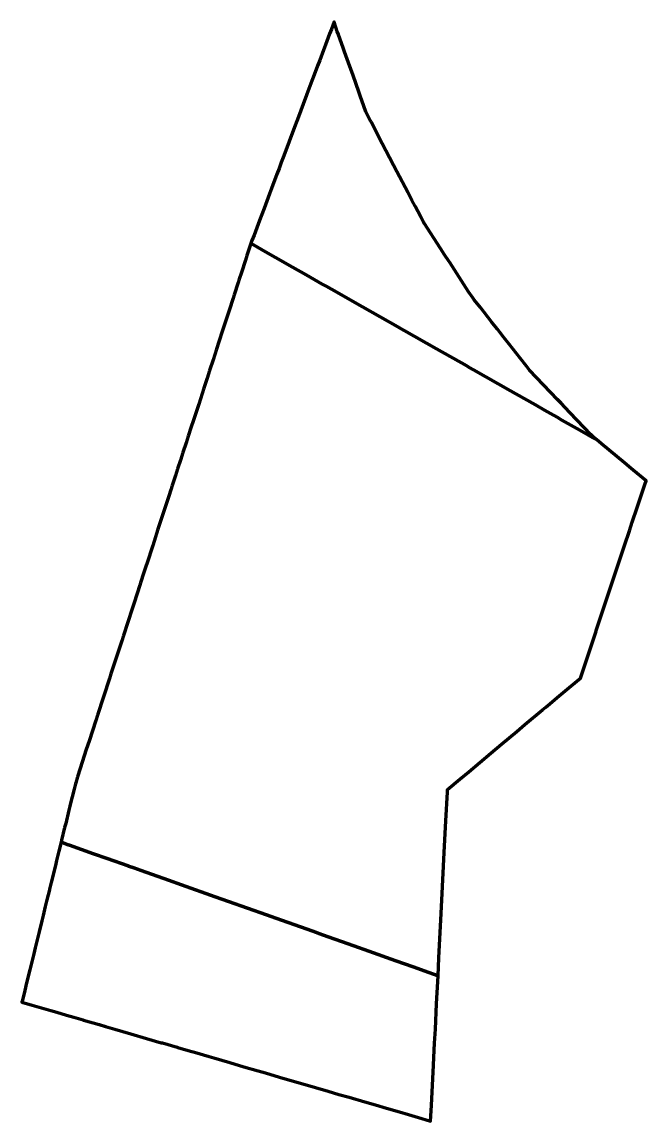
# Model space of a CAD drawing. Header units: metres. Extents: x 808210 to 808289, y 9156738 to 9156876.
import ezdxf

# ---------------------------------------------------------------- set-up
doc = ezdxf.new("R2010")
doc.units = ezdxf.units.M
doc.header["$MEASUREMENT"] = 0
doc.layers.add('2820-21121', color=1, linetype='Continuous')

msp = doc.modelspace()

# ---------------------------------------------------------------- linework, layer by layer
at = {"layer": '2820-21121', "color": 40, "lineweight": 70, "true_color": 0xffbb00}
msp.add_lwpolyline([(808239.08, 9156848.49), (808238.94, 9156848.12), (808239.25, 9156847.95), (808240.77, 9156847.08), (808242.02, 9156846.38), (808244.16, 9156845.16), (808245.87, 9156844.2), (808247.89, 9156843.05), (808248.4, 9156842.76), (808249.04, 9156842.4), (808252.96, 9156840.17), (808257.38, 9156837.67), (808257.78, 9156837.44), (808258.17, 9156837.22), (808262.22, 9156834.93), (808266.03, 9156832.77), (808266.35, 9156832.59), (808266.87, 9156832.29), (808271.51, 9156829.66), (808273.23, 9156828.69), (808274.64, 9156827.89), (808275.79, 9156827.23), (808276.56, 9156826.8), (808277.36, 9156826.34), (808277.98, 9156825.99), (808279.84, 9156824.94), (808280.82, 9156824.38), (808281.53, 9156823.98), (808281.82, 9156823.81), (808281.88, 9156823.78), (808282.23, 9156823.58), (808282.31, 9156823.54), (808282.24, 9156823.59), (808281.88, 9156823.89), (808281.62, 9156824.17), (808279.03, 9156826.88), (808278.39, 9156827.55), (808277.87, 9156828.1), (808277.83, 9156828.14), (808277.41, 9156828.58), (808274.79, 9156831.32), (808273.92, 9156832.23), (808273.52, 9156832.75), (808272.72, 9156833.76), (808271.35, 9156835.5), (808270.52, 9156836.56), (808270.29, 9156836.84), (808269.84, 9156837.42), (808269.15, 9156838.3), (808267.74, 9156840.09), (808266.98, 9156841.05), (808266.78, 9156841.31), (808266.27, 9156842.09), (808264.49, 9156844.82), (808263.89, 9156845.75), (808263.78, 9156845.91), (808263.25, 9156846.72), (808262.74, 9156847.51), (808260.68, 9156850.67), (808260.66, 9156850.71), (808260.26, 9156851.48), (808259.88, 9156852.2), (808259.55, 9156852.82), (808259.16, 9156853.57), (808258.63, 9156854.57), (808257.27, 9156857.16), (808256.85, 9156857.96), (808256.34, 9156858.93), (808255.89, 9156859.78), (808255.43, 9156860.68), (808254.02, 9156863.38), (808253.88, 9156863.66), (808253.37, 9156864.63), (808252.87, 9156866.05), (808252.7, 9156866.52), (808252.47, 9156867.16), (808251.76, 9156869.18), (808251.19, 9156870.8), (808250.7, 9156872.16), (808250.52, 9156872.67), (808249.94, 9156874.31), (808249.93, 9156874.33), (808249.79, 9156874.73), (808249.38, 9156875.91), (808249.05, 9156875.03), (808248.82, 9156874.43), (808248.81, 9156874.41), (808248.3, 9156873.06), (808248.05, 9156872.38), (808247.58, 9156871.13), (808247.32, 9156870.43), (808246.88, 9156869.27), (808246.6, 9156868.52), (808245.97, 9156866.85), (808245.88, 9156866.6), (808245.67, 9156866.05), (808245.04, 9156864.37), (808244.71, 9156863.49), (808244.41, 9156862.7), (808243.08, 9156859.14), (808242.76, 9156858.3), (808242.47, 9156857.52), (808242.21, 9156856.83), (808241.53, 9156855.02), (808241.27, 9156854.34), (808240.59, 9156852.5), (808240.3, 9156851.76), (808240.03, 9156851.03), (808239.34, 9156849.18)], close=True, dxfattribs=at)
at = {"layer": '2820-21121', "color": 254, "lineweight": 70, "true_color": 0xcccccc}
msp.add_lwpolyline([(808215.18, 9156773.3), (808215.12, 9156773.06), (808215.25, 9156773.01), (808216.01, 9156772.74), (808216.19, 9156772.68), (808219.21, 9156771.61), (808220.89, 9156771.02), (808223.55, 9156770.08), (808223.59, 9156770.06), (808224.26, 9156769.82), (808225.18, 9156769.5), (808228.6, 9156768.29), (808230.22, 9156767.71), (808234.46, 9156766.21), (808236.13, 9156765.62), (808240.89, 9156763.94), (808242.07, 9156763.52), (808246.71, 9156761.88), (808247.94, 9156761.44), (808251.87, 9156760.05), (808253.76, 9156759.38), (808257.15, 9156758.18), (808259.31, 9156757.42), (808261.28, 9156756.72), (808262.43, 9156756.31), (808262.54, 9156758.55), (808262.82, 9156764.1), (808262.87, 9156765), (808262.91, 9156765.78), (808263.21, 9156771.74), (808263.41, 9156775.72), (808263.6, 9156779.31), (808263.61, 9156779.66), (808265.15, 9156780.95), (808266.28, 9156781.89), (808269.07, 9156784.23), (808270.4, 9156785.34), (808272.32, 9156786.95), (808273.34, 9156787.8), (808275.53, 9156789.64), (808275.94, 9156789.98), (808276.2, 9156790.2), (808277.63, 9156791.4), (808278.63, 9156792.24), (808279.83, 9156793.24), (808280.29, 9156793.63), (808282.22, 9156799.41), (808282.26, 9156799.52), (808282.29, 9156799.61), (808284.46, 9156806.13), (808285, 9156807.76), (808285.29, 9156808.64), (808286, 9156810.75), (808286.28, 9156811.61), (808286.45, 9156812.11), (808286.81, 9156813.18), (808287.42, 9156815.02), (808287.54, 9156815.39), (808288.38, 9156817.9), (808288.53, 9156818.36), (808286.91, 9156819.71), (808286.41, 9156820.12), (808286.07, 9156820.41), (808285.82, 9156820.62), (808282.95, 9156823.01), (808282.31, 9156823.54), (808282.23, 9156823.58), (808281.88, 9156823.78), (808281.82, 9156823.81), (808281.53, 9156823.98), (808280.82, 9156824.38), (808279.84, 9156824.94), (808277.98, 9156825.99), (808277.36, 9156826.34), (808276.56, 9156826.8), (808275.79, 9156827.23), (808274.64, 9156827.89), (808273.23, 9156828.69), (808271.51, 9156829.66), (808266.87, 9156832.29), (808266.35, 9156832.59), (808266.03, 9156832.77), (808262.22, 9156834.93), (808258.17, 9156837.22), (808257.78, 9156837.44), (808257.38, 9156837.67), (808252.96, 9156840.17), (808249.04, 9156842.4), (808248.4, 9156842.76), (808247.89, 9156843.05), (808245.87, 9156844.2), (808244.16, 9156845.16), (808242.02, 9156846.38), (808240.77, 9156847.08), (808239.25, 9156847.95), (808238.94, 9156848.12), (808238.45, 9156846.61), (808238.26, 9156846.03), (808237.75, 9156844.48), (808237.48, 9156843.65), (808237.35, 9156843.24), (808236.85, 9156841.7), (808236.71, 9156841.28), (808236.21, 9156839.73), (808235.96, 9156838.97), (808235.48, 9156837.49), (808235.39, 9156837.2), (808234.93, 9156835.79), (808234.63, 9156834.88), (808234.19, 9156833.54), (808233.76, 9156832.2), (808233.45, 9156831.24), (808233.03, 9156829.97), (808232.82, 9156829.3), (808232.39, 9156828), (808232.14, 9156827.24), (808231.7, 9156825.87), (808231.46, 9156825.14), (808231.08, 9156823.96), (808230.81, 9156823.13), (808230.42, 9156821.92), (808230.1, 9156820.97), (808229.75, 9156819.86), (808229.48, 9156819.04), (808229.07, 9156817.78), (808228.88, 9156817.22), (808228.63, 9156816.43), (808228.15, 9156814.96), (808227.94, 9156814.32), (808227.77, 9156813.8), (808227.28, 9156812.3), (808226.8, 9156810.8), (808226.62, 9156810.27), (808226.45, 9156809.74), (808226.04, 9156808.48), (808225.64, 9156807.25), (808225.52, 9156806.89), (808225.09, 9156805.57), (808225.01, 9156805.3), (808224.28, 9156803.06), (808224.04, 9156802.33), (808222.95, 9156798.98), (808222.73, 9156798.31), (808221.38, 9156794.15), (808221.19, 9156793.56), (808219.7, 9156788.99), (808219.48, 9156788.33), (808218.64, 9156785.72), (808218.29, 9156784.67), (808217.52, 9156782.28), (808217.19, 9156781.23), (808216.96, 9156780.5), (808216.92, 9156780.37), (808216.76, 9156779.72), (808216.28, 9156777.77), (808216.22, 9156777.55), (808216.1, 9156777.07), (808215.7, 9156775.41), (808215.57, 9156774.88)], close=True, dxfattribs=at)
at = {"layer": '2820-21121', "color": 4, "lineweight": 70, "true_color": 0x00ffff}
msp.add_lwpolyline([(808210.24, 9156753.11), (808210.21, 9156752.99), (808211.51, 9156752.61), (808213.83, 9156751.94), (808214.57, 9156751.73), (808215.79, 9156751.37), (808216.73, 9156751.1), (808217.88, 9156750.77), (808217.94, 9156750.75), (808219.92, 9156750.17), (808220.7, 9156749.94), (808221.87, 9156749.6), (808223.88, 9156749.02), (808223.88, 9156749.02), (808225.84, 9156748.45), (808227.69, 9156747.91), (808227.83, 9156747.87), (808229.7, 9156747.33), (808229.79, 9156747.3), (808231.36, 9156746.85), (808231.87, 9156746.7), (808233.71, 9156746.16), (808234.31, 9156745.99), (808236.31, 9156745.41), (808238.07, 9156744.89), (808239.86, 9156744.38), (808240.77, 9156744.11), (808242.55, 9156743.59), (808244.14, 9156743.13), (808245.47, 9156742.75), (808247.03, 9156742.29), (808248.64, 9156741.82), (808249.99, 9156741.43), (808251.26, 9156741.06), (808253.23, 9156740.49), (808254.58, 9156740.1), (808255.98, 9156739.69), (808257.58, 9156739.22), (808258.73, 9156738.89), (808260.38, 9156738.41), (808261.5, 9156738.08), (808261.6, 9156740.03), (808261.77, 9156743.4), (808261.82, 9156744.23), (808262, 9156747.85), (808262.09, 9156749.61), (808262.25, 9156752.79), (808262.39, 9156755.58), (808262.43, 9156756.31), (808261.28, 9156756.72), (808259.31, 9156757.42), (808257.15, 9156758.18), (808253.76, 9156759.38), (808251.87, 9156760.05), (808247.94, 9156761.44), (808246.71, 9156761.88), (808242.07, 9156763.52), (808240.89, 9156763.94), (808236.13, 9156765.62), (808234.46, 9156766.21), (808230.22, 9156767.71), (808228.6, 9156768.29), (808225.18, 9156769.5), (808224.26, 9156769.82), (808223.59, 9156770.06), (808223.55, 9156770.08), (808220.89, 9156771.02), (808219.21, 9156771.61), (808216.19, 9156772.68), (808216.01, 9156772.74), (808215.25, 9156773.01), (808215.12, 9156773.06), (808214.84, 9156771.93), (808214.56, 9156770.77), (808214.45, 9156770.35), (808214.16, 9156769.13), (808213.87, 9156767.99), (808213.67, 9156767.17), (808213.65, 9156767.08), (808213.34, 9156765.82), (808213.14, 9156765), (808212.87, 9156763.86), (808212.7, 9156763.17), (808212.36, 9156761.79), (808212.2, 9156761.14), (808211.88, 9156759.8), (808211.69, 9156759.04), (808211.37, 9156757.71), (808211.2, 9156757.05), (808211.05, 9156756.43), (808210.72, 9156755.05), (808210.52, 9156754.26)], close=True, dxfattribs=at)

doc.saveas('drawing.dxf')
